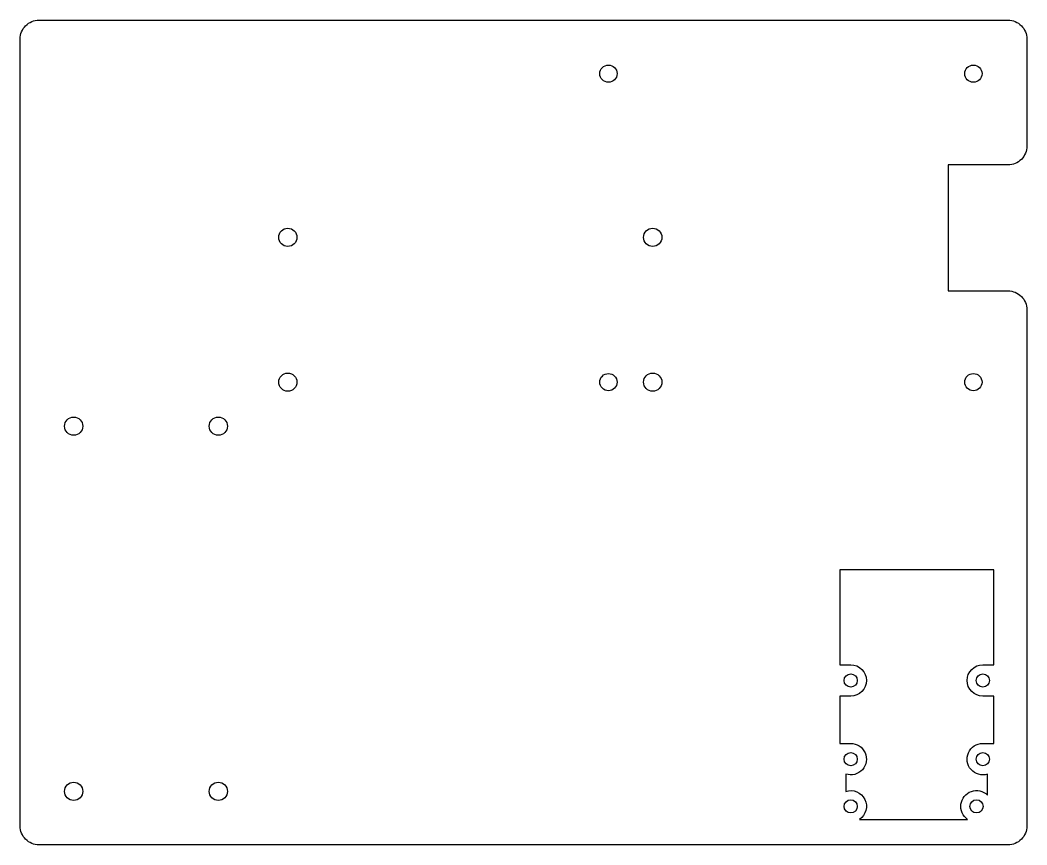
# Model space of a CAD drawing. Header units: millimetres. Extents: x 0 to 160, y -131 to 0.
import ezdxf

# ---------------------------------------------------------------- set-up
doc = ezdxf.new("R2010")
doc.units = ezdxf.units.MM
doc.layers.get('0').update_dxf_attribs({"linetype": 'CONTINUOUS'})

msp = doc.modelspace()

# ---------------------------------------------------------------- linework, layer by layer
for points in [[(0, -3, -0.414214), (3, 0), (157, 0, -0.414214), (160, -3), (160, -20, -0.414214), (157, -23), (147.5, -23), (147.5, -43), (157, -43, -0.414214), (160, -46), (160, -128, -0.414214), (157, -131), (3, -131, -0.414214), (0, -128)], [(131.22, -122.51, -0.868971), (133.41, -126.95), (150.59, -126.95, -1.091581), (153.74, -123.09), (153.74, -119.77, -1.163917), (153, -114.89), (154.75, -114.89), (154.75, -107.39), (153, -107.39, -1), (153, -102.39), (154.75, -102.39), (154.75, -87.3), (130.25, -87.3), (130.25, -102.39), (132, -102.39, -1), (132, -107.39), (130.25, -107.39), (130.25, -114.89), (132, -114.89, -1.172752), (131.22, -119.76)]]:
    msp.add_lwpolyline(points, format="xyb", close=True)
for centre, radius in [((93.5, -8.5), 1.37), ((151.5, -8.5), 1.37), ((42.54, -34.5), 1.45), ((100.54, -34.5), 1.45), ((42.54, -57.5), 1.45), ((93.5, -57.5), 1.37), ((100.54, -57.5), 1.45), ((151.5, -57.5), 1.37), ((8.5, -64.5), 1.45), ((31.5, -64.5), 1.45), ((132, -104.89), 1.05), ((153, -104.89), 1.05), ((132, -117.39), 1.05), ((153, -117.39), 1.05), ((8.5, -122.5), 1.45), ((31.5, -122.5), 1.45), ((132, -124.89), 1.05), ((152, -124.89), 1.05)]:
    msp.add_circle(centre, radius)

doc.saveas('drawing.dxf')
